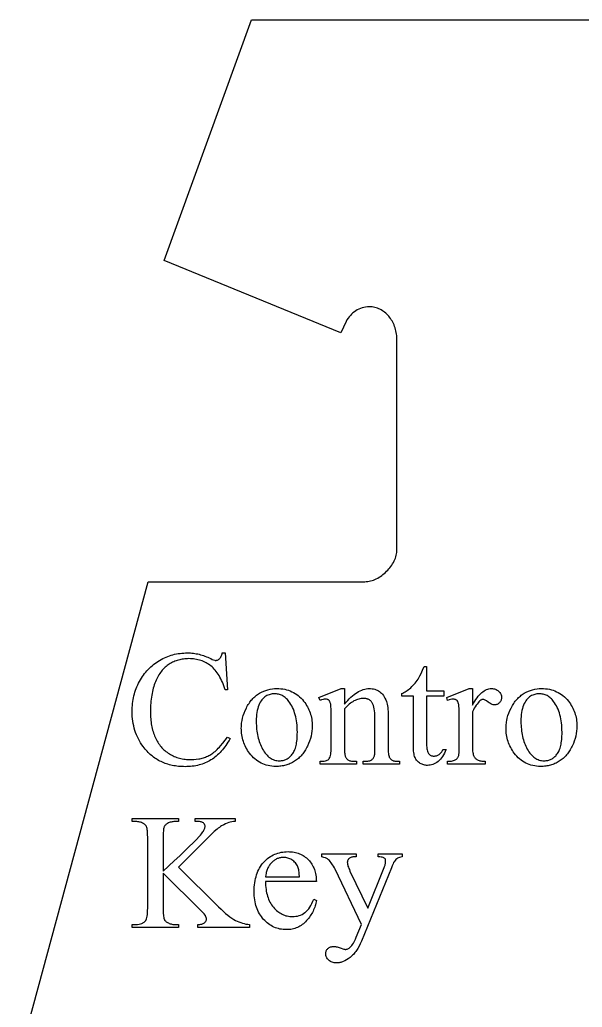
# Model space of a CAD drawing. Extents: x 0 to 152, y -19 to 71.
# Drawn here: x 66.54 to 70.92, y 60.52 to 68.21 of the extents above; entities that cross this region are included whole.
import ezdxf

# ---------------------------------------------------------------- set-up
doc = ezdxf.new("R2010")
doc.units = 0
doc.layers.get('0').update_dxf_attribs({"linetype": 'CONTINUOUS'})

msp = doc.modelspace()

# ---------------------------------------------------------------- linework, layer by layer
msp.add_lwpolyline([(66.5353, 60.1456), (67.5353, 63.8331), (69.2228, 63.8331), (69.2339, 63.8335), (69.2451, 63.8346), (69.2562, 63.8365), (69.2674, 63.839), (69.2786, 63.8422), (69.2897, 63.8461), (69.3007, 63.8506), (69.3116, 63.8556), (69.3224, 63.8612), (69.333, 63.8674), (69.3435, 63.874), (69.3537, 63.8812), (69.3637, 63.8887), (69.3735, 63.8967), (69.3829, 63.9052), (69.392, 63.9139), (69.4008, 63.9231), (69.4092, 63.9325), (69.4172, 63.9422), (69.4248, 63.9522), (69.4319, 63.9625), (69.4386, 63.9729), (69.4447, 63.9836), (69.4504, 63.9943), (69.4554, 64.0053), (69.4599, 64.0163), (69.4637, 64.0274), (69.4669, 64.0385), (69.4695, 64.0497), (69.4713, 64.0609), (69.4725, 64.072), (69.4728, 64.0831), (69.4728, 65.7081), (69.4715, 65.7234), (69.4712, 65.7363), (69.4703, 65.749), (69.469, 65.7615), (69.4671, 65.7738), (69.4647, 65.7859), (69.4618, 65.7978), (69.4584, 65.8094), (69.4546, 65.8207), (69.4503, 65.8318), (69.4455, 65.8426), (69.4403, 65.8531), (69.4347, 65.8632), (69.4287, 65.873), (69.4224, 65.8824), (69.4156, 65.8915), (69.4085, 65.9002), (69.401, 65.9085), (69.3932, 65.9163), (69.3851, 65.9238), (69.3767, 65.9307), (69.3679, 65.9372), (69.3589, 65.9432), (69.3497, 65.9488), (69.3401, 65.9538), (69.3304, 65.9583), (69.3204, 65.9622), (69.3102, 65.9655), (69.2998, 65.9683), (69.2892, 65.9705), (69.2784, 65.9721), (69.2675, 65.9731), (69.2565, 65.9734), (69.2424, 65.9729), (69.2285, 65.9713), (69.2149, 65.9688), (69.2017, 65.9652), (69.1887, 65.9608), (69.1761, 65.9554), (69.1639, 65.9491), (69.1521, 65.9421), (69.1407, 65.9342), (69.1299, 65.9255), (69.1194, 65.9161), (69.1096, 65.906), (69.1002, 65.8952), (69.0915, 65.8838), (69.0833, 65.8717), (69.0758, 65.8591), (69.0353, 65.7706), (67.6603, 66.3331), (68.3388, 68.2081), (75.2853, 68.2081)])
for points in [[(68.1345, 63.2789), (68.1538, 62.9909), (68.1345, 62.9909), (68.1295, 63.0068), (68.1243, 63.0221), (68.1188, 63.0369), (68.113, 63.0511), (68.107, 63.0647), (68.1008, 63.0777), (68.0942, 63.0902), (68.0874, 63.1021), (68.0804, 63.1135), (68.0731, 63.1243), (68.0655, 63.1345), (68.0577, 63.1442), (68.0497, 63.1532), (68.0413, 63.1618), (68.0327, 63.1697), (68.0239, 63.1771), (68.0148, 63.184), (68.0055, 63.1904), (67.9959, 63.1964), (67.9862, 63.202), (67.9762, 63.2071), (67.9659, 63.2118), (67.9555, 63.216), (67.9448, 63.2197), (67.934, 63.2231), (67.9228, 63.226), (67.9115, 63.2284), (67.8999, 63.2304), (67.8881, 63.232), (67.8761, 63.2331), (67.8639, 63.2337), (67.8514, 63.234), (67.841, 63.2338), (67.8306, 63.2333), (67.8204, 63.2325), (67.8103, 63.2313), (67.8003, 63.2298), (67.7905, 63.2279), (67.7807, 63.2258), (67.7712, 63.2233), (67.7617, 63.2204), (67.7524, 63.2172), (67.7431, 63.2137), (67.7341, 63.2099), (67.7251, 63.2057), (67.7163, 63.2012), (67.7076, 63.1963), (67.699, 63.1912), (67.6906, 63.1856), (67.6824, 63.1797), (67.6745, 63.1733), (67.6668, 63.1666), (67.6593, 63.1594), (67.652, 63.1519), (67.645, 63.144), (67.6382, 63.1356), (67.6316, 63.1269), (67.6252, 63.1178), (67.6191, 63.1083), (67.6132, 63.0983), (67.6075, 63.088), (67.6021, 63.0773), (67.5968, 63.0662), (67.5918, 63.0547), (67.5871, 63.0428), (67.5827, 63.0305), (67.5786, 63.0179), (67.5748, 63.0049), (67.5713, 62.9916), (67.568, 62.9779), (67.5652, 62.9639), (67.5626, 62.9495), (67.5603, 62.9348), (67.5583, 62.9197), (67.5566, 62.9042), (67.5552, 62.8884), (67.5542, 62.8723), (67.5534, 62.8557), (67.5529, 62.8388), (67.5528, 62.8216), (67.5534, 62.7933), (67.5541, 62.7796), (67.5551, 62.766), (67.5564, 62.7527), (67.558, 62.7397), (67.5599, 62.7269), (67.562, 62.7143), (67.5645, 62.702), (67.5672, 62.6899), (67.5702, 62.678), (67.5735, 62.6664), (67.5771, 62.655), (67.581, 62.6439), (67.5852, 62.633), (67.5897, 62.6223), (67.5944, 62.6119), (67.5995, 62.6018), (67.6048, 62.5921), (67.6104, 62.5826), (67.6163, 62.5734), (67.6225, 62.5646), (67.629, 62.556), (67.6358, 62.5478), (67.6429, 62.5399), (67.6503, 62.5322), (67.6579, 62.5249), (67.6659, 62.5179), (67.6741, 62.5112), (67.6826, 62.5048), (67.6914, 62.4988), (67.7006, 62.493), (67.7099, 62.4875), (67.7194, 62.4824), (67.7291, 62.4777), (67.7389, 62.4733), (67.7489, 62.4693), (67.759, 62.4656), (67.7693, 62.4622), (67.7798, 62.4592), (67.7905, 62.4566), (67.8013, 62.4543), (67.8122, 62.4524), (67.8234, 62.4508), (67.8347, 62.4496), (67.8461, 62.4487), (67.8578, 62.4482), (67.8696, 62.448), (67.8899, 62.4485), (67.9096, 62.4502), (67.9287, 62.453), (67.938, 62.4547), (67.9472, 62.4568), (67.9562, 62.4592), (67.9651, 62.4618), (67.9738, 62.4647), (67.9824, 62.4678), (67.9908, 62.4713), (67.9991, 62.475), (68.0072, 62.479), (68.0151, 62.4833), (68.0231, 62.488), (68.0311, 62.4932), (68.0392, 62.499), (68.0475, 62.5053), (68.0558, 62.5122), (68.0642, 62.5196), (68.0727, 62.5275), (68.0814, 62.536), (68.0901, 62.545), (68.0989, 62.5546), (68.1168, 62.5754), (68.1351, 62.5984), (68.1538, 62.6236), (68.1732, 62.6111), (68.1652, 62.5972), (68.1569, 62.5837), (68.1486, 62.5708), (68.14, 62.5583), (68.1313, 62.5463), (68.1224, 62.5348), (68.1134, 62.5237), (68.1042, 62.5131), (68.0948, 62.503), (68.0852, 62.4934), (68.0755, 62.4842), (68.0657, 62.4755), (68.0556, 62.4673), (68.0454, 62.4596), (68.035, 62.4523), (68.0245, 62.4455), (68.0138, 62.4391), (68.0028, 62.4332), (67.9915, 62.4277), (67.98, 62.4225), (67.9683, 62.4178), (67.9563, 62.4135), (67.9441, 62.4096), (67.9316, 62.4061), (67.9188, 62.4031), (67.9058, 62.4004), (67.8926, 62.3981), (67.8791, 62.3963), (67.8654, 62.3949), (67.8514, 62.3938), (67.8372, 62.3932), (67.8227, 62.393), (67.8096, 62.3932), (67.7968, 62.3936), (67.7841, 62.3944), (67.7715, 62.3955), (67.7592, 62.3968), (67.7471, 62.3985), (67.7351, 62.4005), (67.7234, 62.4028), (67.7118, 62.4054), (67.7004, 62.4083), (67.6892, 62.4115), (67.6781, 62.415), (67.6673, 62.4188), (67.6566, 62.4229), (67.6462, 62.4273), (67.6359, 62.4321), (67.6258, 62.4371), (67.6159, 62.4424), (67.6062, 62.4481), (67.5966, 62.454), (67.5873, 62.4603), (67.5781, 62.4668), (67.5691, 62.4737), (67.5603, 62.4809), (67.5517, 62.4883), (67.5432, 62.4961), (67.535, 62.5042), (67.5269, 62.5126), (67.5191, 62.5213), (67.5114, 62.5303), (67.5039, 62.5396), (67.4966, 62.5492), (67.4861, 62.5639), (67.4764, 62.5789), (67.4673, 62.5942), (67.4588, 62.6099), (67.4511, 62.6259), (67.444, 62.6422), (67.4376, 62.6588), (67.4319, 62.6757), (67.4268, 62.693), (67.4225, 62.7106), (67.4188, 62.7285), (67.4157, 62.7467), (67.4134, 62.7653), (67.4117, 62.7841), (67.4107, 62.8033), (67.4103, 62.8229), (67.4106, 62.8386), (67.4112, 62.8542), (67.4123, 62.8697), (67.4139, 62.885), (67.4159, 62.9001), (67.4183, 62.9151), (67.4212, 62.9299), (67.4246, 62.9445), (67.4283, 62.959), (67.4326, 62.9733), (67.4372, 62.9875), (67.4423, 63.0015), (67.4479, 63.0153), (67.4539, 63.029), (67.4603, 63.0425), (67.4672, 63.0559), (67.4745, 63.069), (67.4821, 63.0817), (67.49, 63.094), (67.4983, 63.106), (67.5069, 63.1176), (67.5159, 63.1288), (67.5251, 63.1397), (67.5348, 63.1502), (67.5447, 63.1603), (67.555, 63.17), (67.5656, 63.1794), (67.5766, 63.1883), (67.5878, 63.1969), (67.5995, 63.2052), (67.6114, 63.213), (67.6237, 63.2205), (67.6362, 63.2276), (67.6489, 63.2342), (67.6617, 63.2404), (67.6747, 63.2461), (67.6878, 63.2513), (67.701, 63.2561), (67.7144, 63.2605), (67.728, 63.2643), (67.7416, 63.2678), (67.7555, 63.2707), (67.7694, 63.2732), (67.7836, 63.2753), (67.7978, 63.2769), (67.8122, 63.278), (67.8268, 63.2787), (67.8414, 63.2789), (67.8529, 63.2788), (67.8644, 63.2782), (67.8758, 63.2774), (67.8872, 63.2761), (67.8986, 63.2746), (67.91, 63.2726), (67.9213, 63.2703), (67.9327, 63.2677), (67.944, 63.2647), (67.9553, 63.2614), (67.9665, 63.2577), (67.9778, 63.2536), (67.989, 63.2492), (68.0003, 63.2445), (68.0115, 63.2394), (68.0226, 63.234), (68.0348, 63.2279), (68.0451, 63.2237), (68.0536, 63.2211), (68.0571, 63.2204), (68.0601, 63.2202), (68.0643, 63.2204), (68.0683, 63.221), (68.0722, 63.2219), (68.0759, 63.2232), (68.0795, 63.2249), (68.083, 63.2269), (68.0863, 63.2293), (68.0895, 63.2321), (68.0934, 63.2365), (68.097, 63.2413), (68.1003, 63.2466), (68.1034, 63.2522), (68.1061, 63.2583), (68.1086, 63.2648), (68.1107, 63.2717), (68.1126, 63.2789)], [(69.7033, 63.1727), (69.7033, 62.9847), (69.837, 62.9847), (69.837, 62.9409), (69.7033, 62.9409), (69.7033, 62.5698), (69.7035, 62.5565), (69.7043, 62.5443), (69.7055, 62.5332), (69.7073, 62.5233), (69.7095, 62.5145), (69.7122, 62.5068), (69.7155, 62.5003), (69.7192, 62.4949), (69.7233, 62.4903), (69.7277, 62.4864), (69.7324, 62.483), (69.7374, 62.4803), (69.7427, 62.4782), (69.7482, 62.4767), (69.754, 62.4758), (69.7601, 62.4755), (69.7653, 62.4757), (69.7704, 62.4763), (69.7754, 62.4773), (69.7804, 62.4787), (69.7854, 62.4805), (69.7904, 62.4827), (69.7953, 62.4853), (69.8001, 62.4883), (69.8048, 62.4917), (69.8093, 62.4955), (69.8134, 62.4996), (69.8173, 62.5041), (69.8209, 62.5091), (69.8243, 62.5144), (69.8273, 62.52), (69.8301, 62.5261), (69.8545, 62.5261), (69.8487, 62.5113), (69.8424, 62.4974), (69.8355, 62.4844), (69.8281, 62.4724), (69.8201, 62.4614), (69.8115, 62.4513), (69.8023, 62.4421), (69.7926, 62.4339), (69.7826, 62.4267), (69.7725, 62.4204), (69.7623, 62.4151), (69.752, 62.4107), (69.7417, 62.4074), (69.7312, 62.4049), (69.7207, 62.4035), (69.7102, 62.403), (69.703, 62.4033), (69.6959, 62.404), (69.6888, 62.4052), (69.6817, 62.407), (69.6747, 62.4092), (69.6677, 62.412), (69.6608, 62.4152), (69.6539, 62.4189), (69.6473, 62.4231), (69.6411, 62.4278), (69.6353, 62.4328), (69.63, 62.4383), (69.6252, 62.4442), (69.6208, 62.4506), (69.6168, 62.4573), (69.6133, 62.4645), (69.6102, 62.4725), (69.6076, 62.4814), (69.6053, 62.4913), (69.6035, 62.5023), (69.602, 62.5142), (69.601, 62.5272), (69.6004, 62.5411), (69.6002, 62.5561), (69.6002, 62.9409), (69.5096, 62.9409), (69.5096, 62.9616), (69.5182, 62.9653), (69.5269, 62.9696), (69.5356, 62.9745), (69.5444, 62.9801), (69.5532, 62.9862), (69.562, 62.9929), (69.5709, 63.0002), (69.5799, 63.0081), (69.5887, 63.0165), (69.5974, 63.0253), (69.6057, 63.0344), (69.6139, 63.044), (69.6217, 63.0539), (69.6294, 63.0642), (69.6368, 63.0748), (69.6439, 63.0859), (69.6518, 63.1002), (69.6611, 63.1195), (69.6718, 63.1436), (69.6839, 63.1727)], [(68.5374, 63.0015), (68.5535, 63.0012), (68.5691, 63), (68.5844, 62.9981), (68.5992, 62.9954), (68.6137, 62.9919), (68.6277, 62.9877), (68.6413, 62.9827), (68.6546, 62.9769), (68.6674, 62.9703), (68.6799, 62.963), (68.6919, 62.9549), (68.7036, 62.946), (68.7148, 62.9364), (68.7256, 62.926), (68.7361, 62.9148), (68.7461, 62.9028), (68.7542, 62.8922), (68.7618, 62.8814), (68.7688, 62.8703), (68.7754, 62.8591), (68.7814, 62.8477), (68.7869, 62.8361), (68.7918, 62.8242), (68.7963, 62.8122), (68.8002, 62.8), (68.8036, 62.7876), (68.8064, 62.775), (68.8088, 62.7623), (68.8106, 62.7493), (68.8119, 62.7361), (68.8127, 62.7227), (68.813, 62.7091), (68.8124, 62.6899), (68.8107, 62.6706), (68.8078, 62.6513), (68.8038, 62.6318), (68.7986, 62.6124), (68.7922, 62.5928), (68.7847, 62.5732), (68.7761, 62.5536), (68.7714, 62.5439), (68.7665, 62.5345), (68.7613, 62.5254), (68.7559, 62.5166), (68.7504, 62.5082), (68.7446, 62.5), (68.7385, 62.4921), (68.7323, 62.4845), (68.7258, 62.4773), (68.7192, 62.4703), (68.7123, 62.4636), (68.7052, 62.4573), (68.6979, 62.4512), (68.6903, 62.4455), (68.6826, 62.44), (68.6746, 62.4349), (68.6664, 62.43), (68.6582, 62.4255), (68.6498, 62.4213), (68.6413, 62.4174), (68.6327, 62.4138), (68.624, 62.4105), (68.6152, 62.4075), (68.6062, 62.4049), (68.5972, 62.4025), (68.588, 62.4005), (68.5787, 62.3988), (68.5693, 62.3974), (68.5598, 62.3963), (68.5502, 62.3955), (68.5404, 62.395), (68.5306, 62.3949), (68.5146, 62.3953), (68.4991, 62.3965), (68.4839, 62.3985), (68.4692, 62.4013), (68.4549, 62.405), (68.441, 62.4094), (68.4276, 62.4146), (68.4145, 62.4207), (68.4019, 62.4275), (68.3897, 62.4352), (68.3778, 62.4436), (68.3665, 62.4529), (68.3555, 62.4629), (68.3449, 62.4738), (68.3348, 62.4855), (68.325, 62.498), (68.3172, 62.5089), (68.3099, 62.52), (68.3032, 62.5313), (68.2969, 62.5427), (68.2911, 62.5543), (68.2858, 62.5661), (68.281, 62.578), (68.2768, 62.5901), (68.273, 62.6024), (68.2697, 62.6148), (68.267, 62.6274), (68.2647, 62.6402), (68.2629, 62.6531), (68.2617, 62.6662), (68.2609, 62.6795), (68.2607, 62.6929), (68.2608, 62.7027), (68.2613, 62.7126), (68.262, 62.7224), (68.2631, 62.7322), (68.2645, 62.742), (68.2662, 62.7518), (68.2704, 62.7714), (68.2759, 62.7909), (68.2826, 62.8105), (68.2906, 62.83), (68.2997, 62.8494), (68.3047, 62.859), (68.3099, 62.8682), (68.3152, 62.8772), (68.3208, 62.8858), (68.3265, 62.8941), (68.3325, 62.902), (68.3386, 62.9097), (68.3449, 62.917), (68.3515, 62.9241), (68.3582, 62.9308), (68.3651, 62.9372), (68.3722, 62.9432), (68.3795, 62.949), (68.3869, 62.9544), (68.3946, 62.9596), (68.4025, 62.9644), (68.4185, 62.9731), (68.4348, 62.9806), (68.4513, 62.987), (68.4681, 62.9923), (68.4851, 62.9963), (68.5023, 62.9992), (68.5198, 63.001)], [(69.0641, 62.8803), (69.0767, 62.895), (69.0891, 62.9087), (69.1015, 62.9215), (69.1138, 62.9334), (69.1261, 62.9443), (69.1383, 62.9542), (69.1504, 62.9632), (69.1624, 62.9712), (69.1743, 62.9783), (69.1862, 62.9845), (69.198, 62.9897), (69.2097, 62.994), (69.2214, 62.9973), (69.233, 62.9997), (69.2445, 63.0011), (69.2559, 63.0015), (69.2674, 63.0012), (69.2785, 63.0001), (69.2892, 62.9983), (69.2995, 62.9957), (69.3094, 62.9924), (69.3188, 62.9884), (69.3279, 62.9836), (69.3365, 62.9781), (69.3448, 62.9718), (69.3525, 62.9645), (69.3599, 62.9563), (69.3668, 62.9471), (69.3733, 62.937), (69.3794, 62.9259), (69.3851, 62.9139), (69.3903, 62.901), (69.3935, 62.891), (69.3963, 62.8797), (69.3986, 62.8672), (69.4006, 62.8535), (69.4021, 62.8385), (69.4032, 62.8222), (69.4038, 62.8047), (69.404, 62.786), (69.404, 62.5417), (69.4046, 62.5167), (69.4052, 62.5059), (69.4062, 62.4961), (69.4074, 62.4874), (69.4089, 62.4799), (69.4107, 62.4734), (69.4128, 62.468), (69.4146, 62.4642), (69.4167, 62.4606), (69.4191, 62.4572), (69.4217, 62.4541), (69.4246, 62.4511), (69.4278, 62.4484), (69.4312, 62.4459), (69.4349, 62.4436), (69.4392, 62.4416), (69.4442, 62.4398), (69.4501, 62.4383), (69.4567, 62.4371), (69.4642, 62.4361), (69.4725, 62.4354), (69.4915, 62.4349), (69.4915, 62.4124), (69.2085, 62.4124), (69.2085, 62.4349), (69.2203, 62.4349), (69.2299, 62.4351), (69.2388, 62.4356), (69.2469, 62.4366), (69.2543, 62.4379), (69.2609, 62.4396), (69.2668, 62.4417), (69.2719, 62.4442), (69.2762, 62.4471), (69.2801, 62.4503), (69.2836, 62.4539), (69.2868, 62.4578), (69.2898, 62.4621), (69.2924, 62.4668), (69.2947, 62.4718), (69.2967, 62.4772), (69.2984, 62.483), (69.2995, 62.4902), (69.3003, 62.5023), (69.3008, 62.5195), (69.3009, 62.5417), (69.3009, 62.776), (69.3006, 62.7949), (69.2997, 62.8124), (69.2981, 62.8286), (69.2958, 62.8434), (69.293, 62.8569), (69.2895, 62.8691), (69.2854, 62.8799), (69.2806, 62.8894), (69.278, 62.8937), (69.2751, 62.8977), (69.272, 62.9014), (69.2687, 62.9048), (69.2652, 62.908), (69.2615, 62.9109), (69.2575, 62.9135), (69.2534, 62.9159), (69.249, 62.9179), (69.2444, 62.9197), (69.2396, 62.9213), (69.2345, 62.9225), (69.2293, 62.9235), (69.2238, 62.9241), (69.2122, 62.9247), (69.2029, 62.9244), (69.1936, 62.9234), (69.1843, 62.9218), (69.1751, 62.9196), (69.1658, 62.9168), (69.1565, 62.9133), (69.1473, 62.9092), (69.138, 62.9044), (69.1288, 62.899), (69.1195, 62.893), (69.1103, 62.8863), (69.101, 62.879), (69.0918, 62.8711), (69.0826, 62.8625), (69.0733, 62.8533), (69.0641, 62.8435), (69.0641, 62.5417), (69.0646, 62.5154), (69.0651, 62.5044), (69.0658, 62.4947), (69.0668, 62.4864), (69.068, 62.4795), (69.0694, 62.474), (69.071, 62.4699), (69.0733, 62.4655), (69.0758, 62.4614), (69.0785, 62.4576), (69.0814, 62.4542), (69.0845, 62.451), (69.0878, 62.4481), (69.0913, 62.4456), (69.0951, 62.4433), (69.0994, 62.4413), (69.1047, 62.4396), (69.111, 62.4382), (69.1183, 62.437), (69.1265, 62.4361), (69.1358, 62.4354), (69.1572, 62.4349), (69.1572, 62.4124), (68.8742, 62.4124), (68.8742, 62.4349), (68.8867, 62.4349), (68.8972, 62.4352), (68.9068, 62.4363), (68.9155, 62.438), (68.9233, 62.4404), (68.9303, 62.4435), (68.9363, 62.4473), (68.9415, 62.4519), (68.9457, 62.4571), (68.9493, 62.4632), (68.9524, 62.4707), (68.9551, 62.4794), (68.9572, 62.4893), (68.9589, 62.5005), (68.9601, 62.513), (68.9608, 62.5267), (68.961, 62.5417), (68.961, 62.7541), (68.9608, 62.8006), (68.9599, 62.8371), (68.9584, 62.8634), (68.9575, 62.8728), (68.9564, 62.8797), (68.9537, 62.8901), (68.9521, 62.8946), (68.9504, 62.8986), (68.9485, 62.9022), (68.9465, 62.9054), (68.9443, 62.9081), (68.942, 62.9103), (68.9395, 62.9122), (68.9367, 62.9139), (68.9338, 62.9153), (68.9307, 62.9164), (68.9238, 62.9179), (68.9161, 62.9184), (68.9069, 62.9179), (68.8968, 62.9161), (68.886, 62.9132), (68.8742, 62.9091), (68.8648, 62.9316), (69.0373, 63.0015), (69.0641, 63.0015)], [(70.06, 63.0015), (70.06, 62.8728), (70.069, 62.8884), (70.078, 62.903), (70.0871, 62.9166), (70.0962, 62.9291), (70.1053, 62.9407), (70.1144, 62.9513), (70.1236, 62.9608), (70.1328, 62.9694), (70.142, 62.9769), (70.1513, 62.9834), (70.1606, 62.989), (70.1699, 62.9935), (70.1793, 62.997), (70.1886, 62.9995), (70.198, 63.001), (70.2075, 63.0015), (70.2159, 63.0012), (70.2239, 63.0002), (70.2316, 62.9986), (70.2389, 62.9963), (70.2458, 62.9934), (70.2523, 62.9898), (70.2585, 62.9855), (70.2643, 62.9806), (70.2696, 62.9753), (70.2742, 62.9697), (70.278, 62.964), (70.2812, 62.958), (70.2837, 62.9519), (70.2854, 62.9455), (70.2865, 62.939), (70.2868, 62.9322), (70.2866, 62.9262), (70.2858, 62.9205), (70.2845, 62.915), (70.2828, 62.9097), (70.2805, 62.9047), (70.2777, 62.8999), (70.2744, 62.8953), (70.2706, 62.891), (70.2664, 62.887), (70.2621, 62.8836), (70.2575, 62.8807), (70.2528, 62.8783), (70.2478, 62.8765), (70.2427, 62.8751), (70.2374, 62.8744), (70.2318, 62.8741), (70.2263, 62.8744), (70.2206, 62.8754), (70.2147, 62.8771), (70.2086, 62.8795), (70.2024, 62.8825), (70.1961, 62.8862), (70.1895, 62.8906), (70.1828, 62.8956), (70.1701, 62.9051), (70.1644, 62.9088), (70.1591, 62.9118), (70.1543, 62.9142), (70.1499, 62.9159), (70.146, 62.9169), (70.1425, 62.9172), (70.1397, 62.917), (70.1368, 62.9164), (70.1338, 62.9154), (70.1308, 62.9141), (70.1246, 62.9102), (70.1181, 62.9047), (70.1111, 62.8978), (70.104, 62.8898), (70.0968, 62.8808), (70.0895, 62.8708), (70.0823, 62.8597), (70.0749, 62.8477), (70.0675, 62.8345), (70.06, 62.8204), (70.06, 62.5461), (70.0602, 62.5346), (70.0608, 62.5238), (70.0617, 62.5137), (70.063, 62.5044), (70.0647, 62.4958), (70.0667, 62.4879), (70.0691, 62.4807), (70.0719, 62.4742), (70.0741, 62.4701), (70.0767, 62.4662), (70.0797, 62.4624), (70.0831, 62.4588), (70.0869, 62.4553), (70.0911, 62.4521), (70.0957, 62.449), (70.1006, 62.4461), (70.1061, 62.4435), (70.1121, 62.4412), (70.1186, 62.4393), (70.1258, 62.4377), (70.1335, 62.4365), (70.1418, 62.4356), (70.1506, 62.435), (70.16, 62.4349), (70.16, 62.4124), (69.867, 62.4124), (69.867, 62.4349), (69.8776, 62.4351), (69.8874, 62.4357), (69.8966, 62.4368), (69.9051, 62.4383), (69.9129, 62.4402), (69.9199, 62.4426), (69.9263, 62.4454), (69.9319, 62.4486), (69.9357, 62.4513), (69.9392, 62.4544), (69.9423, 62.4578), (69.9452, 62.4616), (69.9478, 62.4657), (69.9501, 62.4703), (69.9521, 62.4752), (69.9538, 62.4805), (69.9545, 62.4838), (69.9552, 62.4883), (69.9562, 62.5009), (69.9567, 62.5186), (69.9569, 62.5411), (69.9569, 62.7629), (69.9567, 62.8078), (69.9559, 62.8426), (69.9547, 62.8673), (69.9538, 62.8759), (69.9529, 62.8819), (69.9504, 62.8908), (69.9489, 62.8947), (69.9471, 62.8984), (69.9451, 62.9017), (69.9429, 62.9047), (69.9405, 62.9074), (69.9379, 62.9097), (69.9351, 62.9118), (69.9321, 62.9135), (69.9289, 62.915), (69.9256, 62.9163), (69.9221, 62.9172), (69.9185, 62.9179), (69.9107, 62.9184), (69.9007, 62.9179), (69.8901, 62.9161), (69.8788, 62.9132), (69.867, 62.9091), (69.8607, 62.9316), (70.0338, 63.0015)], [(70.5986, 63.0015), (70.6146, 63.0012), (70.6303, 63), (70.6455, 62.9981), (70.6604, 62.9954), (70.6748, 62.9919), (70.6888, 62.9877), (70.7025, 62.9827), (70.7157, 62.9769), (70.7286, 62.9703), (70.741, 62.963), (70.7531, 62.9549), (70.7647, 62.946), (70.7759, 62.9364), (70.7868, 62.926), (70.7972, 62.9148), (70.8073, 62.9028), (70.8154, 62.8922), (70.8229, 62.8814), (70.83, 62.8703), (70.8365, 62.8591), (70.8425, 62.8477), (70.848, 62.8361), (70.853, 62.8242), (70.8574, 62.8122), (70.8613, 62.8), (70.8647, 62.7876), (70.8676, 62.775), (70.8699, 62.7623), (70.8718, 62.7493), (70.8731, 62.7361), (70.8738, 62.7227), (70.8741, 62.7091), (70.8735, 62.6899), (70.8718, 62.6706), (70.8689, 62.6513), (70.8649, 62.6318), (70.8597, 62.6124), (70.8534, 62.5928), (70.8459, 62.5732), (70.8372, 62.5536), (70.8325, 62.5439), (70.8276, 62.5345), (70.8224, 62.5254), (70.8171, 62.5166), (70.8115, 62.5082), (70.8057, 62.5), (70.7997, 62.4921), (70.7934, 62.4845), (70.787, 62.4773), (70.7803, 62.4703), (70.7734, 62.4636), (70.7663, 62.4573), (70.759, 62.4512), (70.7515, 62.4455), (70.7437, 62.44), (70.7357, 62.4349), (70.7276, 62.43), (70.7193, 62.4255), (70.711, 62.4213), (70.7025, 62.4174), (70.6939, 62.4138), (70.6852, 62.4105), (70.6763, 62.4075), (70.6674, 62.4049), (70.6583, 62.4025), (70.6492, 62.4005), (70.6399, 62.3988), (70.6305, 62.3974), (70.6209, 62.3963), (70.6113, 62.3955), (70.6016, 62.395), (70.5917, 62.3949), (70.5758, 62.3953), (70.5602, 62.3965), (70.5451, 62.3985), (70.5304, 62.4013), (70.5161, 62.405), (70.5022, 62.4094), (70.4887, 62.4146), (70.4757, 62.4207), (70.463, 62.4275), (70.4508, 62.4352), (70.439, 62.4436), (70.4276, 62.4529), (70.4166, 62.4629), (70.406, 62.4738), (70.3959, 62.4855), (70.3862, 62.498), (70.3784, 62.5089), (70.3711, 62.52), (70.3643, 62.5313), (70.358, 62.5427), (70.3522, 62.5543), (70.3469, 62.5661), (70.3422, 62.578), (70.3379, 62.5901), (70.3341, 62.6024), (70.3309, 62.6148), (70.3281, 62.6274), (70.3258, 62.6402), (70.3241, 62.6531), (70.3228, 62.6662), (70.3221, 62.6795), (70.3218, 62.6929), (70.322, 62.7027), (70.3224, 62.7126), (70.3232, 62.7224), (70.3242, 62.7322), (70.3256, 62.742), (70.3273, 62.7518), (70.3316, 62.7714), (70.3371, 62.7909), (70.3438, 62.8105), (70.3517, 62.83), (70.3609, 62.8494), (70.3658, 62.859), (70.371, 62.8682), (70.3764, 62.8772), (70.3819, 62.8858), (70.3877, 62.8941), (70.3936, 62.902), (70.3997, 62.9097), (70.4061, 62.917), (70.4126, 62.9241), (70.4193, 62.9308), (70.4262, 62.9372), (70.4333, 62.9432), (70.4406, 62.949), (70.4481, 62.9544), (70.4558, 62.9596), (70.4636, 62.9644), (70.4797, 62.9731), (70.496, 62.9806), (70.5125, 62.987), (70.5292, 62.9923), (70.5462, 62.9963), (70.5634, 62.9992), (70.5809, 63.001)], [(68.5181, 62.9609), (68.5098, 62.9606), (68.5015, 62.9597), (68.4932, 62.9582), (68.4849, 62.956), (68.4766, 62.9532), (68.4682, 62.9499), (68.4599, 62.9459), (68.4515, 62.9413), (68.4434, 62.9359), (68.4356, 62.9296), (68.4283, 62.9223), (68.4213, 62.9142), (68.4148, 62.9051), (68.4086, 62.895), (68.4028, 62.8841), (68.3975, 62.8722), (68.3927, 62.8594), (68.3885, 62.8458), (68.3849, 62.8312), (68.382, 62.8158), (68.3798, 62.7995), (68.3782, 62.7824), (68.3772, 62.7643), (68.3769, 62.7454), (68.3771, 62.7299), (68.3777, 62.7147), (68.3786, 62.6997), (68.38, 62.6851), (68.3817, 62.6706), (68.3839, 62.6565), (68.3864, 62.6426), (68.3893, 62.629), (68.3926, 62.6157), (68.3963, 62.6026), (68.4004, 62.5898), (68.4048, 62.5773), (68.4097, 62.565), (68.4149, 62.553), (68.4205, 62.5413), (68.4265, 62.5298), (68.4329, 62.5189), (68.4395, 62.5086), (68.4463, 62.4991), (68.4534, 62.4902), (68.4607, 62.4821), (68.4682, 62.4746), (68.476, 62.4679), (68.4841, 62.4619), (68.4924, 62.4566), (68.501, 62.452), (68.5098, 62.4481), (68.5188, 62.4449), (68.5281, 62.4424), (68.5376, 62.4407), (68.5474, 62.4396), (68.5574, 62.4392), (68.5649, 62.4394), (68.5723, 62.44), (68.5794, 62.441), (68.5864, 62.4424), (68.5932, 62.4441), (68.5999, 62.4463), (68.6064, 62.4488), (68.6127, 62.4517), (68.6189, 62.4551), (68.6249, 62.4588), (68.6307, 62.4629), (68.6364, 62.4674), (68.6419, 62.4722), (68.6472, 62.4775), (68.6524, 62.4832), (68.6574, 62.4892), (68.6622, 62.4958), (68.6666, 62.5028), (68.6708, 62.5105), (68.6746, 62.5187), (68.6782, 62.5275), (68.6814, 62.5368), (68.6843, 62.5467), (68.6869, 62.5572), (68.6892, 62.5682), (68.6912, 62.5798), (68.6929, 62.5919), (68.6943, 62.6046), (68.6954, 62.6179), (68.6961, 62.6317), (68.6966, 62.6461), (68.6968, 62.661), (68.6965, 62.6798), (68.6957, 62.6981), (68.6945, 62.7159), (68.6927, 62.7332), (68.6904, 62.75), (68.6875, 62.7662), (68.6842, 62.782), (68.6804, 62.7972), (68.676, 62.812), (68.6711, 62.8262), (68.6658, 62.8399), (68.6599, 62.8532), (68.6535, 62.8659), (68.6465, 62.8781), (68.6391, 62.8898), (68.6312, 62.901), (68.6255, 62.9082), (68.6197, 62.915), (68.6137, 62.9213), (68.6075, 62.9272), (68.6011, 62.9326), (68.5945, 62.9375), (68.5877, 62.942), (68.5807, 62.9459), (68.5735, 62.9495), (68.5662, 62.9525), (68.5587, 62.9551), (68.5509, 62.9572), (68.543, 62.9588), (68.5349, 62.96), (68.5266, 62.9607)], [(70.5792, 62.9609), (70.5709, 62.9606), (70.5626, 62.9597), (70.5543, 62.9582), (70.546, 62.956), (70.5377, 62.9532), (70.5294, 62.9499), (70.521, 62.9459), (70.5127, 62.9413), (70.5045, 62.9359), (70.4968, 62.9296), (70.4894, 62.9223), (70.4825, 62.9142), (70.4759, 62.9051), (70.4697, 62.895), (70.464, 62.8841), (70.4586, 62.8722), (70.4538, 62.8594), (70.4496, 62.8458), (70.4461, 62.8312), (70.4432, 62.8158), (70.4409, 62.7995), (70.4393, 62.7824), (70.4383, 62.7643), (70.438, 62.7454), (70.4382, 62.7299), (70.4388, 62.7147), (70.4398, 62.6997), (70.4411, 62.6851), (70.4429, 62.6706), (70.445, 62.6565), (70.4475, 62.6426), (70.4504, 62.629), (70.4537, 62.6157), (70.4574, 62.6026), (70.4615, 62.5898), (70.466, 62.5773), (70.4708, 62.565), (70.476, 62.553), (70.4817, 62.5413), (70.4877, 62.5298), (70.494, 62.5189), (70.5006, 62.5086), (70.5074, 62.4991), (70.5145, 62.4902), (70.5218, 62.4821), (70.5294, 62.4746), (70.5372, 62.4679), (70.5452, 62.4619), (70.5535, 62.4566), (70.5621, 62.452), (70.5709, 62.4481), (70.5799, 62.4449), (70.5892, 62.4424), (70.5988, 62.4407), (70.6085, 62.4396), (70.6186, 62.4392), (70.6261, 62.4394), (70.6334, 62.44), (70.6406, 62.441), (70.6475, 62.4424), (70.6544, 62.4441), (70.661, 62.4463), (70.6675, 62.4488), (70.6739, 62.4517), (70.68, 62.4551), (70.686, 62.4588), (70.6919, 62.4629), (70.6975, 62.4674), (70.703, 62.4722), (70.7084, 62.4775), (70.7135, 62.4832), (70.7185, 62.4892), (70.7233, 62.4958), (70.7278, 62.5028), (70.7319, 62.5105), (70.7358, 62.5187), (70.7393, 62.5275), (70.7425, 62.5368), (70.7454, 62.5467), (70.7481, 62.5572), (70.7504, 62.5682), (70.7524, 62.5798), (70.7541, 62.5919), (70.7554, 62.6046), (70.7565, 62.6179), (70.7573, 62.6317), (70.7577, 62.6461), (70.7579, 62.661), (70.7576, 62.6798), (70.7569, 62.6981), (70.7556, 62.7159), (70.7538, 62.7332), (70.7515, 62.75), (70.7487, 62.7662), (70.7453, 62.782), (70.7415, 62.7972), (70.7371, 62.812), (70.7323, 62.8262), (70.7269, 62.8399), (70.721, 62.8532), (70.7146, 62.8659), (70.7077, 62.8781), (70.7002, 62.8898), (70.6923, 62.901), (70.6867, 62.9082), (70.6808, 62.915), (70.6748, 62.9213), (70.6686, 62.9272), (70.6622, 62.9326), (70.6556, 62.9375), (70.6488, 62.942), (70.6418, 62.9459), (70.6347, 62.9495), (70.6273, 62.9525), (70.6198, 62.9551), (70.6121, 62.9572), (70.6041, 62.9588), (70.596, 62.96), (70.5877, 62.9607)], [(67.7715, 61.6114), (68.0839, 61.3009), (68.1027, 61.2825), (68.1209, 61.2655), (68.1383, 61.2502), (68.1551, 61.2363), (68.1711, 61.224), (68.1865, 61.2132), (68.2011, 61.204), (68.2151, 61.1963), (68.2286, 61.1897), (68.2422, 61.1839), (68.2558, 61.1788), (68.2694, 61.1745), (68.283, 61.1709), (68.2966, 61.1681), (68.3102, 61.166), (68.3238, 61.1647), (68.3238, 61.1416), (67.9208, 61.1416), (67.9208, 61.1647), (67.9295, 61.1649), (67.9376, 61.1655), (67.9451, 61.1664), (67.952, 61.1677), (67.9582, 61.1695), (67.9637, 61.1716), (67.9687, 61.174), (67.973, 61.1769), (67.9767, 61.18), (67.9799, 61.1832), (67.9827, 61.1864), (67.9849, 61.1898), (67.9866, 61.1932), (67.9879, 61.1967), (67.9886, 61.2004), (67.9889, 61.2041), (67.9885, 61.2114), (67.9874, 61.2183), (67.9856, 61.2248), (67.983, 61.2309), (67.981, 61.2342), (67.9783, 61.2382), (67.9702, 61.248), (67.9588, 61.2603), (67.9439, 61.2753), (67.6515, 61.5646), (67.6515, 61.2915), (67.652, 61.2621), (67.6527, 61.2494), (67.6535, 61.2381), (67.6547, 61.2282), (67.6561, 61.2196), (67.6577, 61.2124), (67.6596, 61.2066), (67.6614, 61.2027), (67.6636, 61.199), (67.6663, 61.1955), (67.6693, 61.192), (67.6728, 61.1887), (67.6767, 61.1856), (67.6811, 61.1826), (67.6859, 61.1797), (67.6926, 61.1762), (67.6995, 61.1731), (67.7065, 61.1706), (67.7135, 61.1684), (67.7207, 61.1668), (67.7279, 61.1656), (67.7353, 61.1649), (67.7427, 61.1647), (67.7715, 61.1647), (67.7715, 61.1416), (67.4103, 61.1416), (67.4103, 61.1647), (67.4403, 61.1647), (67.453, 61.1652), (67.4648, 61.1666), (67.4757, 61.169), (67.4856, 61.1724), (67.4903, 61.1744), (67.4947, 61.1767), (67.4989, 61.1792), (67.5029, 61.1819), (67.5066, 61.1849), (67.5102, 61.1881), (67.5135, 61.1916), (67.5166, 61.1953), (67.5184, 61.198), (67.5201, 61.2012), (67.5231, 61.2088), (67.5257, 61.2182), (67.5278, 61.2294), (67.5294, 61.2423), (67.5306, 61.2569), (67.5313, 61.2734), (67.5316, 61.2915), (67.5316, 61.8388), (67.531, 61.8683), (67.5304, 61.881), (67.5295, 61.8924), (67.5284, 61.9024), (67.527, 61.9111), (67.5253, 61.9184), (67.5234, 61.9244), (67.5217, 61.9281), (67.5195, 61.9317), (67.5169, 61.9351), (67.5139, 61.9385), (67.5105, 61.9417), (67.5067, 61.9448), (67.5025, 61.9478), (67.4978, 61.9507), (67.4909, 61.9542), (67.4839, 61.9572), (67.4768, 61.9598), (67.4697, 61.9619), (67.4625, 61.9636), (67.4552, 61.9647), (67.4478, 61.9654), (67.4403, 61.9657), (67.4103, 61.9657), (67.4103, 61.9888), (67.7715, 61.9888), (67.7715, 61.9657), (67.7427, 61.9657), (67.7354, 61.9654), (67.7282, 61.9648), (67.721, 61.9636), (67.7138, 61.9621), (67.7068, 61.9601), (67.6997, 61.9576), (67.6928, 61.9547), (67.6859, 61.9513), (67.6812, 61.9486), (67.6769, 61.9457), (67.673, 61.9424), (67.6695, 61.9388), (67.6663, 61.9349), (67.6635, 61.9307), (67.6611, 61.9261), (67.659, 61.9213), (67.6573, 61.9156), (67.6557, 61.9087), (67.6544, 61.9003), (67.6534, 61.8907), (67.6526, 61.8797), (67.652, 61.8674), (67.6515, 61.8388), (67.6515, 61.5796), (67.7371, 61.6589), (67.7812, 61.6996), (67.8207, 61.7368), (67.8556, 61.7705), (67.886, 61.8006), (67.9117, 61.8271), (67.9329, 61.8502), (67.9417, 61.8604), (67.9494, 61.8697), (67.956, 61.8781), (67.9614, 61.8857), (67.9654, 61.8918), (67.9688, 61.8978), (67.9717, 61.9036), (67.9741, 61.9091), (67.9759, 61.9145), (67.9772, 61.9197), (67.978, 61.9246), (67.9783, 61.9294), (67.9781, 61.933), (67.9774, 61.9364), (67.9764, 61.9397), (67.975, 61.9429), (67.9731, 61.946), (67.9709, 61.949), (67.9682, 61.9519), (67.9651, 61.9547), (67.9616, 61.9573), (67.9575, 61.9595), (67.9528, 61.9614), (67.9475, 61.9629), (67.9417, 61.9641), (67.9353, 61.965), (67.9283, 61.9655), (67.9208, 61.9657), (67.9014, 61.9657), (67.9014, 61.9888), (68.2126, 61.9888), (68.2126, 61.9657), (68.1991, 61.965), (68.1863, 61.9635), (68.1741, 61.9612), (68.1626, 61.9582), (68.1507, 61.9539), (68.1376, 61.9481), (68.1232, 61.9407), (68.1076, 61.9316), (68.0992, 61.9263), (68.0904, 61.9203), (68.0811, 61.9135), (68.0714, 61.9059), (68.0504, 61.8886), (68.0276, 61.8682), (68.0145, 61.8555), (67.989, 61.8299), (67.9008, 61.7401)], [(68.4494, 61.4983), (68.4495, 61.4826), (68.4502, 61.4673), (68.4513, 61.4525), (68.453, 61.438), (68.4551, 61.424), (68.4578, 61.4105), (68.4609, 61.3973), (68.4645, 61.3846), (68.4686, 61.3723), (68.4732, 61.3605), (68.4783, 61.3491), (68.4839, 61.3381), (68.49, 61.3275), (68.4966, 61.3174), (68.5036, 61.3077), (68.5112, 61.2984), (68.5191, 61.2896), (68.5272, 61.2814), (68.5354, 61.2738), (68.5438, 61.2667), (68.5524, 61.2602), (68.5611, 61.2542), (68.5701, 61.2489), (68.5791, 61.244), (68.5884, 61.2398), (68.5978, 61.2361), (68.6074, 61.233), (68.6172, 61.2305), (68.6272, 61.2285), (68.6373, 61.2271), (68.6476, 61.2262), (68.658, 61.2259), (68.6719, 61.2264), (68.6852, 61.2279), (68.6981, 61.2303), (68.7106, 61.2337), (68.7226, 61.238), (68.7341, 61.2433), (68.7452, 61.2496), (68.7558, 61.2569), (68.7609, 61.2609), (68.766, 61.2653), (68.7709, 61.27), (68.7757, 61.2751), (68.7805, 61.2805), (68.7851, 61.2862), (68.794, 61.2988), (68.8025, 61.3127), (68.8106, 61.328), (68.8182, 61.3447), (68.8255, 61.3628), (68.8448, 61.3503), (68.843, 61.3396), (68.8408, 61.3291), (68.8382, 61.3187), (68.8352, 61.3084), (68.8318, 61.2983), (68.828, 61.2882), (68.8238, 61.2783), (68.8192, 61.2685), (68.8143, 61.2588), (68.8089, 61.2492), (68.8032, 61.2398), (68.797, 61.2305), (68.7905, 61.2213), (68.7836, 61.2122), (68.7763, 61.2032), (68.7686, 61.1944), (68.7606, 61.1859), (68.7523, 61.1779), (68.7438, 61.1705), (68.7351, 61.1636), (68.7261, 61.1573), (68.7168, 61.1515), (68.7073, 61.1463), (68.6975, 61.1417), (68.6875, 61.1375), (68.6773, 61.134), (68.6668, 61.131), (68.656, 61.1285), (68.645, 61.1266), (68.6338, 61.1252), (68.6223, 61.1244), (68.6105, 61.1241), (68.5978, 61.1244), (68.5852, 61.1253), (68.5729, 61.1269), (68.5609, 61.1291), (68.549, 61.1319), (68.5374, 61.1354), (68.526, 61.1395), (68.5149, 61.1442), (68.504, 61.1495), (68.4933, 61.1555), (68.4828, 61.162), (68.4726, 61.1693), (68.4626, 61.1771), (68.4529, 61.1856), (68.4433, 61.1947), (68.434, 61.2044), (68.4252, 61.2146), (68.4168, 61.2253), (68.4091, 61.2364), (68.4019, 61.248), (68.3953, 61.26), (68.3893, 61.2724), (68.3839, 61.2852), (68.379, 61.2985), (68.3747, 61.3122), (68.371, 61.3263), (68.3678, 61.3409), (68.3652, 61.3559), (68.3632, 61.3713), (68.3618, 61.3872), (68.3609, 61.4035), (68.3606, 61.4202), (68.3609, 61.4383), (68.3618, 61.4559), (68.3633, 61.473), (68.3653, 61.4896), (68.368, 61.5057), (68.3712, 61.5213), (68.375, 61.5363), (68.3795, 61.5509), (68.3845, 61.5649), (68.39, 61.5785), (68.3962, 61.5916), (68.403, 61.6041), (68.4103, 61.6161), (68.4183, 61.6277), (68.4268, 61.6387), (68.4359, 61.6492), (68.4455, 61.6592), (68.4553, 61.6685), (68.4655, 61.6771), (68.476, 61.6852), (68.4867, 61.6925), (68.4978, 61.6993), (68.5091, 61.7054), (68.5208, 61.7108), (68.5328, 61.7156), (68.545, 61.7198), (68.5576, 61.7234), (68.5705, 61.7262), (68.5836, 61.7285), (68.5971, 61.7301), (68.6108, 61.7311), (68.6249, 61.7314), (68.6368, 61.7311), (68.6484, 61.7304), (68.6598, 61.7291), (68.6709, 61.7274), (68.6817, 61.7252), (68.6922, 61.7225), (68.7025, 61.7192), (68.7125, 61.7155), (68.7223, 61.7113), (68.7318, 61.7066), (68.741, 61.7014), (68.7499, 61.6957), (68.7586, 61.6895), (68.767, 61.6828), (68.7751, 61.6756), (68.783, 61.668), (68.7905, 61.6599), (68.7975, 61.6514), (68.804, 61.6427), (68.81, 61.6336), (68.8156, 61.6241), (68.8207, 61.6144), (68.8253, 61.6043), (68.8294, 61.5938), (68.833, 61.5831), (68.8361, 61.572), (68.8388, 61.5605), (68.841, 61.5488), (68.8427, 61.5367), (68.8439, 61.5242), (68.8446, 61.5114), (68.8448, 61.4983)], [(68.4494, 61.5346), (68.7143, 61.5346), (68.7123, 61.56), (68.7109, 61.5712), (68.7094, 61.5814), (68.7077, 61.5906), (68.7057, 61.5988), (68.7035, 61.6059), (68.7011, 61.612), (68.697, 61.6206), (68.6924, 61.6286), (68.6873, 61.6362), (68.6817, 61.6433), (68.6756, 61.6499), (68.6691, 61.6561), (68.6621, 61.6618), (68.6546, 61.667), (68.6468, 61.6717), (68.639, 61.6758), (68.631, 61.6792), (68.623, 61.682), (68.6148, 61.6842), (68.6066, 61.6858), (68.5983, 61.6867), (68.5899, 61.687), (68.5835, 61.6869), (68.5771, 61.6864), (68.5709, 61.6856), (68.5647, 61.6845), (68.5586, 61.6831), (68.5526, 61.6813), (68.5466, 61.6793), (68.5408, 61.6769), (68.535, 61.6743), (68.5294, 61.6713), (68.5238, 61.668), (68.5183, 61.6643), (68.5129, 61.6604), (68.5075, 61.6562), (68.4971, 61.6467), (68.4922, 61.6416), (68.4874, 61.6361), (68.483, 61.6305), (68.4788, 61.6246), (68.4749, 61.6184), (68.4712, 61.6121), (68.4679, 61.6054), (68.4647, 61.5985), (68.4619, 61.5914), (68.4593, 61.584), (68.457, 61.5764), (68.4549, 61.5685), (68.4531, 61.5604), (68.4516, 61.552)], [(68.8886, 61.7139), (69.1553, 61.7139), (69.1553, 61.6908), (69.1422, 61.6908), (69.1354, 61.6906), (69.129, 61.69), (69.1231, 61.689), (69.1176, 61.6877), (69.1126, 61.686), (69.108, 61.6839), (69.1038, 61.6814), (69.1001, 61.6786), (69.0968, 61.6754), (69.0939, 61.6721), (69.0915, 61.6686), (69.0895, 61.6649), (69.088, 61.661), (69.0869, 61.657), (69.0862, 61.6527), (69.086, 61.6483), (69.0863, 61.6419), (69.0873, 61.6349), (69.0889, 61.6274), (69.0912, 61.6192), (69.0941, 61.6105), (69.0976, 61.6012), (69.1018, 61.5913), (69.1066, 61.5808), (69.2459, 61.2922), (69.374, 61.6083), (69.3765, 61.6147), (69.3787, 61.6211), (69.3805, 61.6274), (69.382, 61.6338), (69.3831, 61.6401), (69.384, 61.6464), (69.3845, 61.6526), (69.3846, 61.6589), (69.3844, 61.6642), (69.3835, 61.6687), (69.3822, 61.6726), (69.3803, 61.6758), (69.3774, 61.679), (69.3739, 61.6819), (69.3696, 61.6845), (69.3646, 61.6867), (69.3583, 61.6885), (69.35, 61.6897), (69.3396, 61.6905), (69.3272, 61.6908), (69.3272, 61.7139), (69.5133, 61.7139), (69.5133, 61.6908), (69.5025, 61.6892), (69.4929, 61.687), (69.4846, 61.6842), (69.4777, 61.6808), (69.4713, 61.6762), (69.4646, 61.67), (69.4576, 61.6621), (69.4502, 61.6527), (69.4468, 61.6464), (69.4421, 61.6363), (69.4362, 61.6223), (69.429, 61.6045), (69.196, 61.0335), (69.1872, 61.0134), (69.1778, 60.9945), (69.1677, 60.9769), (69.1624, 60.9686), (69.157, 60.9606), (69.1514, 60.9529), (69.1456, 60.9455), (69.1397, 60.9384), (69.1336, 60.9317), (69.1273, 60.9253), (69.1209, 60.9192), (69.1143, 60.9134), (69.1076, 60.9079), (69.0939, 60.898), (69.0805, 60.8893), (69.0671, 60.882), (69.0539, 60.8761), (69.0473, 60.8736), (69.0408, 60.8714), (69.0343, 60.8696), (69.0278, 60.8681), (69.0214, 60.8669), (69.015, 60.8661), (69.0086, 60.8656), (69.0023, 60.8654), (68.9933, 60.8658), (68.9847, 60.8668), (68.9765, 60.8684), (68.9687, 60.8707), (68.9613, 60.8737), (68.9544, 60.8774), (68.9478, 60.8817), (68.9417, 60.8867), (68.9361, 60.8921), (68.9313, 60.8977), (68.9272, 60.9035), (68.9239, 60.9095), (68.9213, 60.9157), (68.9194, 60.9221), (68.9183, 60.9286), (68.9179, 60.9354), (68.9182, 60.9418), (68.919, 60.9479), (68.9203, 60.9536), (68.9222, 60.9591), (68.9246, 60.9642), (68.9276, 60.969), (68.9311, 60.9734), (68.9351, 60.9776), (68.9396, 60.9813), (68.9445, 60.9846), (68.9498, 60.9873), (68.9555, 60.9895), (68.9616, 60.9913), (68.9681, 60.9925), (68.975, 60.9933), (68.9823, 60.9935), (68.9877, 60.9933), (68.9935, 60.9927), (68.9999, 60.9916), (69.0067, 60.9901), (69.0216, 60.9858), (69.0385, 60.9798), (69.0498, 60.9757), (69.0588, 60.9727), (69.0655, 60.971), (69.0698, 60.9704), (69.0745, 60.9707), (69.0793, 60.9716), (69.0843, 60.9731), (69.0894, 60.9752), (69.0945, 60.978), (69.0998, 60.9813), (69.1052, 60.9852), (69.1107, 60.9898), (69.1162, 60.9952), (69.1218, 61.0017), (69.1274, 61.0094), (69.1329, 61.0182), (69.1385, 61.0281), (69.1441, 61.0392), (69.1497, 61.0514), (69.1553, 61.0647), (69.196, 61.1641), (68.9904, 61.5958), (68.985, 61.6061), (68.9782, 61.6175), (68.97, 61.6301), (68.9604, 61.6439), (68.953, 61.6539), (68.9462, 61.6622), (68.9402, 61.6686), (68.9348, 61.6733), (68.9309, 61.6757), (68.9265, 61.6781), (68.9161, 61.6826), (68.9034, 61.6869), (68.8886, 61.6908)]]:
    msp.add_lwpolyline(points, close=True)

doc.saveas('drawing.dxf')
